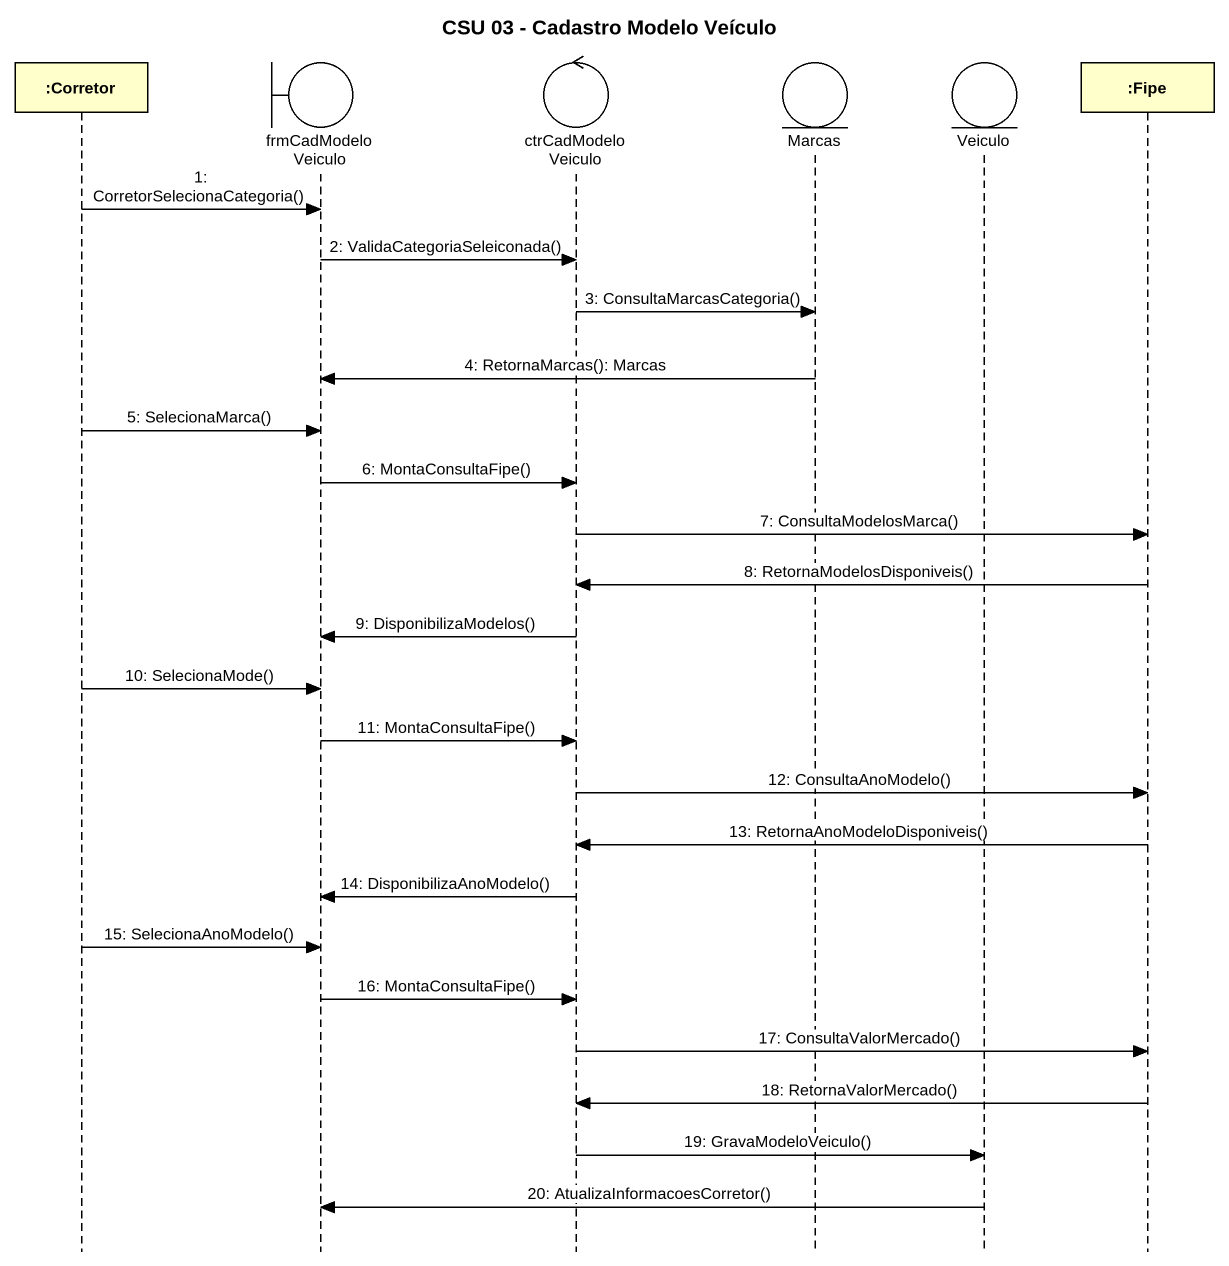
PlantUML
@startuml
title CSU 03 - Cadastro Modelo Veículo
hide footbox
participant ":Corretor" as Corretor
boundary frmCadModeloVeiculo
control ctrCadModeloVeiculo
entity Marcas
entity Veiculo
participant ":Fipe" as Fipe

Corretor -> frmCadModeloVeiculo : 1: CorretorSelecionaCategoria()
frmCadModeloVeiculo -> ctrCadModeloVeiculo : 2: ValidaCategoriaSeleiconada()
ctrCadModeloVeiculo -> Marcas : 3: ConsultaMarcasCategoria()
Marcas -> frmCadModeloVeiculo : 4: RetornaMarcas(): Marcas
Corretor -> frmCadModeloVeiculo : 5: SelecionaMarca()
frmCadModeloVeiculo -> ctrCadModeloVeiculo : 6: MontaConsultaFipe()
ctrCadModeloVeiculo -> Fipe : 7: ConsultaModelosMarca()
Fipe -> ctrCadModeloVeiculo : 8: RetornaModelosDisponiveis()
ctrCadModeloVeiculo -> frmCadModeloVeiculo : 9: DisponibilizaModelos()
Corretor -> frmCadModeloVeiculo : 10: SelecionaMode()
frmCadModeloVeiculo -> ctrCadModeloVeiculo : 11: MontaConsultaFipe()
ctrCadModeloVeiculo -> Fipe : 12: ConsultaAnoModelo()
Fipe -> ctrCadModeloVeiculo : 13: RetornaAnoModeloDisponiveis()
ctrCadModeloVeiculo -> frmCadModeloVeiculo : 14: DisponibilizaAnoModelo()
Corretor -> frmCadModeloVeiculo : 15: SelecionaAnoModelo()
frmCadModeloVeiculo -> ctrCadModeloVeiculo : 16: MontaConsultaFipe()
ctrCadModeloVeiculo -> Fipe : 17: ConsultaValorMercado()
Fipe -> ctrCadModeloVeiculo : 18: RetornaValorMercado()
ctrCadModeloVeiculo -> Veiculo : 19: GravaModeloVeiculo()
Veiculo -> frmCadModeloVeiculo : 20: AtualizaInformacoesCorretor()
@enduml
